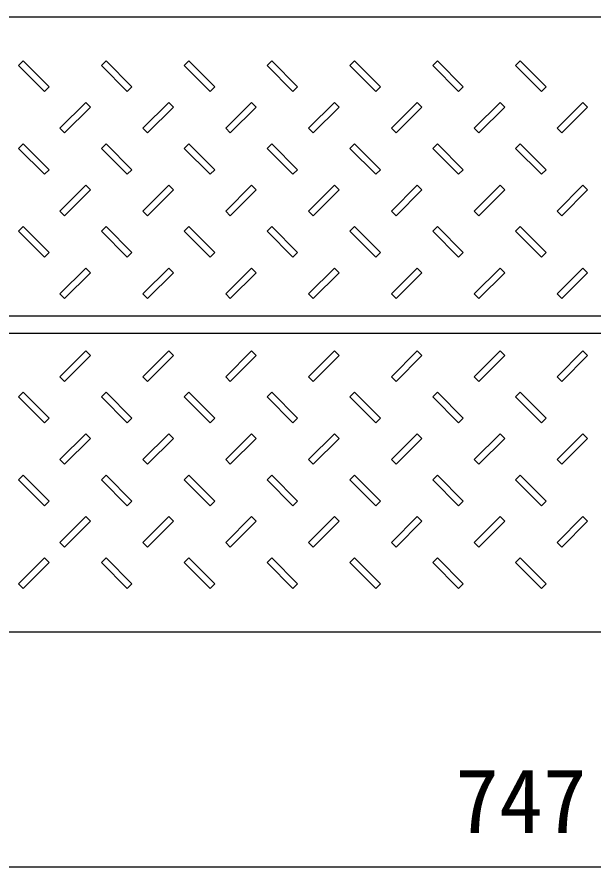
# Model space of a CAD drawing. Units: millimetres, scale not verified. Extents: x -8390 to 25210, y 0 to 11880.
# Drawn here: x -3431 to -3038, y 6588 to 7168 of the extents above; entities that cross this region are included whole.
import ezdxf
from ezdxf.enums import TextEntityAlignment as Align

# ---------------------------------------------------------------- set-up
doc = ezdxf.new("R2010")
doc.units = ezdxf.units.MM
doc.header["$LTSCALE"] = 20
doc.layers.add('DIM', color=7, linetype='Continuous', lineweight=25)
doc.layers.add('OUTLINE', color=3, linetype='Continuous', lineweight=25)
doc.styles.add('ＭＳ ゴシック', font='')
doc.styles.get('ＭＳ ゴシック').set_extended_font_data('MS Gothic')

msp = doc.modelspace()

# ---------------------------------------------------------------- linework, layer by layer
at = {"layer": 'DIM'}
msp.add_line((-3460.21, 6587.86), (-2713.21, 6587.86), dxfattribs=at)
at = {"layer": 'OUTLINE'}
for p, q in [((-2713.21, 7168.29), (-3454.21, 7168.29)), ((-3426.7, 7138.29), (-3429.89, 7135.11)), ((-3429.89, 7135.11), (-3412.21, 7117.43)), ((-3426.7, 7138.29), (-3409.03, 7120.61)), ((-3370.13, 7138.29), (-3373.32, 7135.11)), ((-3373.32, 7135.11), (-3355.64, 7117.43)), ((-3370.13, 7138.29), (-3352.46, 7120.61)), ((-3313.57, 7138.29), (-3316.75, 7135.11)), ((-3316.75, 7135.11), (-3299.07, 7117.43)), ((-3313.57, 7138.29), (-3295.89, 7120.61)), ((-3257, 7138.29), (-3260.18, 7135.11)), ((-3260.18, 7135.11), (-3242.5, 7117.43)), ((-3257, 7138.29), (-3239.32, 7120.61)), ((-3200.43, 7138.29), (-3203.61, 7135.11)), ((-3203.61, 7135.11), (-3185.93, 7117.43)), ((-3200.43, 7138.29), (-3182.75, 7120.61)), ((-3143.86, 7138.29), (-3147.04, 7135.11)), ((-3147.04, 7135.11), (-3129.37, 7117.43)), ((-3143.86, 7138.29), (-3126.18, 7120.61)), ((-3087.29, 7138.29), (-3090.47, 7135.11)), ((-3090.47, 7135.11), (-3072.8, 7117.43)), ((-3087.29, 7138.29), (-3069.61, 7120.61)), ((-3409.03, 7120.61), (-3412.21, 7117.43)), ((-3352.46, 7120.61), (-3355.64, 7117.43)), ((-3295.89, 7120.61), (-3299.07, 7117.43)), ((-3239.32, 7120.61), (-3242.5, 7117.43)), ((-3182.75, 7120.61), (-3185.93, 7117.43)), ((-3126.18, 7120.61), (-3129.37, 7117.43)), ((-3069.61, 7120.61), (-3072.8, 7117.43)), ((-3401.6, 7092.33), (-3383.92, 7110)), ((-3398.42, 7089.15), (-3380.74, 7106.82)), ((-3383.92, 7110), (-3380.74, 7106.82)), ((-3345.03, 7092.33), (-3327.36, 7110)), ((-3341.85, 7089.15), (-3324.17, 7106.82)), ((-3327.36, 7110), (-3324.17, 7106.82)), ((-3288.46, 7092.33), (-3270.79, 7110)), ((-3285.28, 7089.15), (-3267.6, 7106.82)), ((-3270.79, 7110), (-3267.6, 7106.82)), ((-3231.9, 7092.33), (-3214.22, 7110)), ((-3228.71, 7089.15), (-3211.04, 7106.82)), ((-3214.22, 7110), (-3211.04, 7106.82)), ((-3175.33, 7092.33), (-3157.65, 7110)), ((-3172.14, 7089.15), (-3154.47, 7106.82)), ((-3157.65, 7110), (-3154.47, 7106.82)), ((-3118.76, 7092.33), (-3101.08, 7110)), ((-3115.58, 7089.15), (-3097.9, 7106.82)), ((-3101.08, 7110), (-3097.9, 7106.82)), ((-3062.19, 7092.33), (-3044.51, 7110)), ((-3059.01, 7089.15), (-3041.33, 7106.82)), ((-3044.51, 7110), (-3041.33, 7106.82)), ((-3401.6, 7092.33), (-3398.42, 7089.15)), ((-3345.03, 7092.33), (-3341.85, 7089.15)), ((-3288.46, 7092.33), (-3285.28, 7089.15)), ((-3231.9, 7092.33), (-3228.71, 7089.15)), ((-3175.33, 7092.33), (-3172.14, 7089.15)), ((-3118.76, 7092.33), (-3115.58, 7089.15)), ((-3062.19, 7092.33), (-3059.01, 7089.15)), ((-3429.89, 7078.54), (-3426.7, 7081.72)), ((-3409.03, 7064.04), (-3426.7, 7081.72)), ((-3370.13, 7081.72), (-3373.32, 7078.54)), ((-3370.13, 7081.72), (-3352.46, 7064.04)), ((-3313.57, 7081.72), (-3316.75, 7078.54)), ((-3313.57, 7081.72), (-3295.89, 7064.04)), ((-3257, 7081.72), (-3260.18, 7078.54)), ((-3257, 7081.72), (-3239.32, 7064.04)), ((-3203.61, 7078.54), (-3200.43, 7081.72)), ((-3182.75, 7064.04), (-3200.43, 7081.72)), ((-3147.04, 7078.54), (-3143.86, 7081.72)), ((-3126.18, 7064.04), (-3143.86, 7081.72)), ((-3090.47, 7078.54), (-3087.29, 7081.72)), ((-3069.61, 7064.04), (-3087.29, 7081.72)), ((-3412.21, 7060.86), (-3429.89, 7078.54)), ((-3373.32, 7078.54), (-3355.64, 7060.86)), ((-3316.75, 7078.54), (-3299.07, 7060.86)), ((-3260.18, 7078.54), (-3242.5, 7060.86)), ((-3185.93, 7060.86), (-3203.61, 7078.54)), ((-3129.37, 7060.86), (-3147.04, 7078.54)), ((-3072.8, 7060.86), (-3090.47, 7078.54)), ((-3412.21, 7060.86), (-3409.03, 7064.04)), ((-3352.46, 7064.04), (-3355.64, 7060.86)), ((-3295.89, 7064.04), (-3299.07, 7060.86)), ((-3239.32, 7064.04), (-3242.5, 7060.86)), ((-3185.93, 7060.86), (-3182.75, 7064.04)), ((-3129.37, 7060.86), (-3126.18, 7064.04)), ((-3072.8, 7060.86), (-3069.61, 7064.04)), ((-3401.6, 7035.76), (-3383.92, 7053.44)), ((-3383.92, 7053.44), (-3380.74, 7050.25)), ((-3345.03, 7035.76), (-3327.36, 7053.44)), ((-3327.36, 7053.44), (-3324.17, 7050.25)), ((-3288.46, 7035.76), (-3270.79, 7053.44)), ((-3270.79, 7053.44), (-3267.6, 7050.25)), ((-3231.9, 7035.76), (-3214.22, 7053.44)), ((-3214.22, 7053.44), (-3211.04, 7050.25)), ((-3175.33, 7035.76), (-3157.65, 7053.44)), ((-3157.65, 7053.44), (-3154.47, 7050.25)), ((-3118.76, 7035.76), (-3101.08, 7053.44)), ((-3101.08, 7053.44), (-3097.9, 7050.25)), ((-3062.19, 7035.76), (-3044.51, 7053.44)), ((-3044.51, 7053.44), (-3041.33, 7050.25)), ((-3398.42, 7032.58), (-3380.74, 7050.25)), ((-3341.85, 7032.58), (-3324.17, 7050.25)), ((-3285.28, 7032.58), (-3267.6, 7050.25)), ((-3228.71, 7032.58), (-3211.04, 7050.25)), ((-3172.14, 7032.58), (-3154.47, 7050.25)), ((-3115.58, 7032.58), (-3097.9, 7050.25)), ((-3059.01, 7032.58), (-3041.33, 7050.25)), ((-3401.6, 7035.76), (-3398.42, 7032.58)), ((-3345.03, 7035.76), (-3341.85, 7032.58)), ((-3288.46, 7035.76), (-3285.28, 7032.58)), ((-3231.9, 7035.76), (-3228.71, 7032.58)), ((-3175.33, 7035.76), (-3172.14, 7032.58)), ((-3118.76, 7035.76), (-3115.58, 7032.58)), ((-3062.19, 7035.76), (-3059.01, 7032.58)), ((-3426.7, 7025.15), (-3429.89, 7021.97)), ((-3426.7, 7025.15), (-3409.03, 7007.47)), ((-3370.13, 7025.15), (-3373.32, 7021.97)), ((-3370.13, 7025.15), (-3352.46, 7007.47)), ((-3313.57, 7025.15), (-3316.75, 7021.97)), ((-3313.57, 7025.15), (-3295.89, 7007.47)), ((-3257, 7025.15), (-3260.18, 7021.97)), ((-3257, 7025.15), (-3239.32, 7007.47)), ((-3200.43, 7025.15), (-3203.61, 7021.97)), ((-3200.43, 7025.15), (-3182.75, 7007.47)), ((-3143.86, 7025.15), (-3147.04, 7021.97)), ((-3143.86, 7025.15), (-3126.18, 7007.47)), ((-3087.29, 7025.15), (-3090.47, 7021.97)), ((-3087.29, 7025.15), (-3069.61, 7007.47)), ((-3429.89, 7021.97), (-3412.21, 7004.29)), ((-3373.32, 7021.97), (-3355.64, 7004.29)), ((-3316.75, 7021.97), (-3299.07, 7004.29)), ((-3260.18, 7021.97), (-3242.5, 7004.29)), ((-3203.61, 7021.97), (-3185.93, 7004.29)), ((-3147.04, 7021.97), (-3129.37, 7004.29)), ((-3090.47, 7021.97), (-3072.8, 7004.29)), ((-3409.03, 7007.47), (-3412.21, 7004.29)), ((-3352.46, 7007.47), (-3355.64, 7004.29)), ((-3295.89, 7007.47), (-3299.07, 7004.29)), ((-3239.32, 7007.47), (-3242.5, 7004.29)), ((-3182.75, 7007.47), (-3185.93, 7004.29)), ((-3126.18, 7007.47), (-3129.37, 7004.29)), ((-3069.61, 7007.47), (-3072.8, 7004.29)), ((-3401.6, 6979.19), (-3383.92, 6996.87)), ((-3383.92, 6996.87), (-3380.74, 6993.69)), ((-3345.03, 6979.19), (-3327.36, 6996.87)), ((-3327.36, 6996.87), (-3324.17, 6993.69)), ((-3288.46, 6979.19), (-3270.79, 6996.87)), ((-3270.79, 6996.87), (-3267.6, 6993.69)), ((-3231.9, 6979.19), (-3214.22, 6996.87)), ((-3214.22, 6996.87), (-3211.04, 6993.69)), ((-3175.33, 6979.19), (-3157.65, 6996.87)), ((-3157.65, 6996.87), (-3154.47, 6993.69)), ((-3118.76, 6979.19), (-3101.08, 6996.87)), ((-3101.08, 6996.87), (-3097.9, 6993.69)), ((-3062.19, 6979.19), (-3044.51, 6996.87)), ((-3044.51, 6996.87), (-3041.33, 6993.69)), ((-3398.42, 6976.01), (-3380.74, 6993.69)), ((-3341.85, 6976.01), (-3324.17, 6993.69)), ((-3285.28, 6976.01), (-3267.6, 6993.69)), ((-3228.71, 6976.01), (-3211.04, 6993.69)), ((-3172.14, 6976.01), (-3154.47, 6993.69)), ((-3115.58, 6976.01), (-3097.9, 6993.69)), ((-3059.01, 6976.01), (-3041.33, 6993.69)), ((-3401.6, 6979.19), (-3398.42, 6976.01)), ((-3345.03, 6979.19), (-3341.85, 6976.01)), ((-3288.46, 6979.19), (-3285.28, 6976.01)), ((-3231.9, 6979.19), (-3228.71, 6976.01)), ((-3175.33, 6979.19), (-3172.14, 6976.01)), ((-3118.76, 6979.19), (-3115.58, 6976.01)), ((-3062.19, 6979.19), (-3059.01, 6976.01)), ((-3454.21, 6964.29), (-2713.21, 6964.29)), ((-3454.21, 6952.29), (-2713.21, 6952.29)), ((-3401.6, 6922.62), (-3383.92, 6940.3)), ((-3398.42, 6919.44), (-3380.74, 6937.12)), ((-3383.92, 6940.3), (-3380.74, 6937.12)), ((-3345.03, 6922.62), (-3327.36, 6940.3)), ((-3341.85, 6919.44), (-3324.17, 6937.12)), ((-3327.36, 6940.3), (-3324.17, 6937.12)), ((-3288.46, 6922.62), (-3270.79, 6940.3)), ((-3285.28, 6919.44), (-3267.6, 6937.12)), ((-3270.79, 6940.3), (-3267.6, 6937.12)), ((-3231.9, 6922.62), (-3214.22, 6940.3)), ((-3228.71, 6919.44), (-3211.04, 6937.12)), ((-3214.22, 6940.3), (-3211.04, 6937.12)), ((-3157.65, 6940.3), (-3175.33, 6922.62)), ((-3154.47, 6937.12), (-3172.14, 6919.44)), ((-3154.47, 6937.12), (-3157.65, 6940.3)), ((-3118.76, 6922.62), (-3101.08, 6940.3)), ((-3115.58, 6919.44), (-3097.9, 6937.12)), ((-3101.08, 6940.3), (-3097.9, 6937.12)), ((-3062.19, 6922.62), (-3044.51, 6940.3)), ((-3059.01, 6919.44), (-3041.33, 6937.12)), ((-3044.51, 6940.3), (-3041.33, 6937.12)), ((-3401.6, 6922.62), (-3398.42, 6919.44)), ((-3345.03, 6922.62), (-3341.85, 6919.44)), ((-3288.46, 6922.62), (-3285.28, 6919.44)), ((-3231.9, 6922.62), (-3228.71, 6919.44)), ((-3175.33, 6922.62), (-3172.14, 6919.44)), ((-3118.76, 6922.62), (-3115.58, 6919.44)), ((-3062.19, 6922.62), (-3059.01, 6919.44)), ((-3429.89, 6908.83), (-3426.7, 6912.02)), ((-3412.21, 6891.16), (-3429.89, 6908.83)), ((-3409.03, 6894.34), (-3426.7, 6912.02)), ((-3373.32, 6908.83), (-3370.13, 6912.02)), ((-3355.64, 6891.16), (-3373.32, 6908.83)), ((-3352.46, 6894.34), (-3370.13, 6912.02)), ((-3313.57, 6912.02), (-3316.75, 6908.83)), ((-3316.75, 6908.83), (-3299.07, 6891.16)), ((-3313.57, 6912.02), (-3295.89, 6894.34)), ((-3257, 6912.02), (-3260.18, 6908.83)), ((-3260.18, 6908.83), (-3242.5, 6891.16)), ((-3257, 6912.02), (-3239.32, 6894.34)), ((-3203.61, 6908.83), (-3200.43, 6912.02)), ((-3185.93, 6891.16), (-3203.61, 6908.83)), ((-3182.75, 6894.34), (-3200.43, 6912.02)), ((-3147.04, 6908.83), (-3143.86, 6912.02)), ((-3129.37, 6891.16), (-3147.04, 6908.83)), ((-3126.18, 6894.34), (-3143.86, 6912.02)), ((-3090.47, 6908.83), (-3087.29, 6912.02)), ((-3072.8, 6891.16), (-3090.47, 6908.83)), ((-3069.61, 6894.34), (-3087.29, 6912.02)), ((-3412.21, 6891.16), (-3409.03, 6894.34)), ((-3355.64, 6891.16), (-3352.46, 6894.34)), ((-3295.89, 6894.34), (-3299.07, 6891.16)), ((-3239.32, 6894.34), (-3242.5, 6891.16)), ((-3185.93, 6891.16), (-3182.75, 6894.34)), ((-3129.37, 6891.16), (-3126.18, 6894.34)), ((-3072.8, 6891.16), (-3069.61, 6894.34)), ((-3401.6, 6866.05), (-3383.92, 6883.73)), ((-3398.42, 6862.87), (-3380.74, 6880.55)), ((-3383.92, 6883.73), (-3380.74, 6880.55)), ((-3345.03, 6866.05), (-3327.36, 6883.73)), ((-3341.85, 6862.87), (-3324.17, 6880.55)), ((-3327.36, 6883.73), (-3324.17, 6880.55)), ((-3288.46, 6866.05), (-3270.79, 6883.73)), ((-3285.28, 6862.87), (-3267.6, 6880.55)), ((-3270.79, 6883.73), (-3267.6, 6880.55)), ((-3231.9, 6866.05), (-3214.22, 6883.73)), ((-3228.71, 6862.87), (-3211.04, 6880.55)), ((-3214.22, 6883.73), (-3211.04, 6880.55)), ((-3175.33, 6866.05), (-3157.65, 6883.73)), ((-3172.14, 6862.87), (-3154.47, 6880.55)), ((-3157.65, 6883.73), (-3154.47, 6880.55)), ((-3118.76, 6866.05), (-3101.08, 6883.73)), ((-3115.58, 6862.87), (-3097.9, 6880.55)), ((-3101.08, 6883.73), (-3097.9, 6880.55)), ((-3062.19, 6866.05), (-3044.51, 6883.73)), ((-3059.01, 6862.87), (-3041.33, 6880.55)), ((-3044.51, 6883.73), (-3041.33, 6880.55)), ((-3401.6, 6866.05), (-3398.42, 6862.87)), ((-3345.03, 6866.05), (-3341.85, 6862.87)), ((-3288.46, 6866.05), (-3285.28, 6862.87)), ((-3231.9, 6866.05), (-3228.71, 6862.87)), ((-3175.33, 6866.05), (-3172.14, 6862.87)), ((-3118.76, 6866.05), (-3115.58, 6862.87)), ((-3062.19, 6866.05), (-3059.01, 6862.87)), ((-3426.7, 6855.45), (-3429.89, 6852.26)), ((-3426.7, 6855.45), (-3409.03, 6837.77)), ((-3370.13, 6855.45), (-3373.32, 6852.26)), ((-3370.13, 6855.45), (-3352.46, 6837.77)), ((-3313.57, 6855.45), (-3316.75, 6852.26)), ((-3313.57, 6855.45), (-3295.89, 6837.77)), ((-3257, 6855.45), (-3260.18, 6852.26)), ((-3257, 6855.45), (-3239.32, 6837.77)), ((-3200.43, 6855.45), (-3203.61, 6852.26)), ((-3200.43, 6855.45), (-3182.75, 6837.77)), ((-3143.86, 6855.45), (-3147.04, 6852.26)), ((-3143.86, 6855.45), (-3126.18, 6837.77)), ((-3087.29, 6855.45), (-3090.47, 6852.26)), ((-3087.29, 6855.45), (-3069.61, 6837.77)), ((-3429.89, 6852.26), (-3412.21, 6834.59)), ((-3373.32, 6852.26), (-3355.64, 6834.59)), ((-3316.75, 6852.26), (-3299.07, 6834.59)), ((-3260.18, 6852.26), (-3242.5, 6834.59)), ((-3203.61, 6852.26), (-3185.93, 6834.59)), ((-3147.04, 6852.26), (-3129.37, 6834.59)), ((-3090.47, 6852.26), (-3072.8, 6834.59)), ((-3409.03, 6837.77), (-3412.21, 6834.59)), ((-3352.46, 6837.77), (-3355.64, 6834.59)), ((-3295.89, 6837.77), (-3299.07, 6834.59)), ((-3239.32, 6837.77), (-3242.5, 6834.59)), ((-3182.75, 6837.77), (-3185.93, 6834.59)), ((-3126.18, 6837.77), (-3129.37, 6834.59)), ((-3069.61, 6837.77), (-3072.8, 6834.59)), ((-3401.6, 6809.48), (-3383.92, 6827.16)), ((-3383.92, 6827.16), (-3380.74, 6823.98)), ((-3345.03, 6809.48), (-3327.36, 6827.16)), ((-3327.36, 6827.16), (-3324.17, 6823.98)), ((-3288.46, 6809.48), (-3270.79, 6827.16)), ((-3270.79, 6827.16), (-3267.6, 6823.98)), ((-3231.9, 6809.48), (-3214.22, 6827.16)), ((-3214.22, 6827.16), (-3211.04, 6823.98)), ((-3175.33, 6809.48), (-3157.65, 6827.16)), ((-3157.65, 6827.16), (-3154.47, 6823.98)), ((-3118.76, 6809.48), (-3101.08, 6827.16)), ((-3101.08, 6827.16), (-3097.9, 6823.98)), ((-3062.19, 6809.48), (-3044.51, 6827.16)), ((-3044.51, 6827.16), (-3041.33, 6823.98)), ((-3398.42, 6806.3), (-3380.74, 6823.98)), ((-3341.85, 6806.3), (-3324.17, 6823.98)), ((-3285.28, 6806.3), (-3267.6, 6823.98)), ((-3228.71, 6806.3), (-3211.04, 6823.98)), ((-3172.14, 6806.3), (-3154.47, 6823.98)), ((-3115.58, 6806.3), (-3097.9, 6823.98)), ((-3059.01, 6806.3), (-3041.33, 6823.98)), ((-3401.6, 6809.48), (-3398.42, 6806.3)), ((-3345.03, 6809.48), (-3341.85, 6806.3)), ((-3288.46, 6809.48), (-3285.28, 6806.3)), ((-3231.9, 6809.48), (-3228.71, 6806.3)), ((-3175.33, 6809.48), (-3172.14, 6806.3)), ((-3118.76, 6809.48), (-3115.58, 6806.3)), ((-3062.19, 6809.48), (-3059.01, 6806.3)), ((-3429.89, 6781.2), (-3412.21, 6798.88)), ((-3412.21, 6798.88), (-3409.03, 6795.7)), ((-3370.13, 6798.88), (-3373.32, 6795.7)), ((-3370.13, 6798.88), (-3352.46, 6781.2)), ((-3313.57, 6798.88), (-3316.75, 6795.7)), ((-3313.57, 6798.88), (-3295.89, 6781.2)), ((-3257, 6798.88), (-3260.18, 6795.7)), ((-3257, 6798.88), (-3239.32, 6781.2)), ((-3200.43, 6798.88), (-3203.61, 6795.7)), ((-3200.43, 6798.88), (-3182.75, 6781.2)), ((-3143.86, 6798.88), (-3147.04, 6795.7)), ((-3143.86, 6798.88), (-3126.18, 6781.2)), ((-3087.29, 6798.88), (-3090.47, 6795.7)), ((-3087.29, 6798.88), (-3069.61, 6781.2)), ((-3426.7, 6778.02), (-3409.03, 6795.7)), ((-3373.32, 6795.7), (-3355.64, 6778.02)), ((-3316.75, 6795.7), (-3299.07, 6778.02)), ((-3260.18, 6795.7), (-3242.5, 6778.02)), ((-3203.61, 6795.7), (-3185.93, 6778.02)), ((-3147.04, 6795.7), (-3129.37, 6778.02)), ((-3090.47, 6795.7), (-3072.8, 6778.02)), ((-3429.89, 6781.2), (-3426.7, 6778.02)), ((-3352.46, 6781.2), (-3355.64, 6778.02)), ((-3295.89, 6781.2), (-3299.07, 6778.02)), ((-3239.32, 6781.2), (-3242.5, 6778.02)), ((-3182.75, 6781.2), (-3185.93, 6778.02)), ((-3126.18, 6781.2), (-3129.37, 6778.02)), ((-3069.61, 6781.2), (-3072.8, 6778.02)), ((-2713.21, 6748.29), (-3454.21, 6748.29))]:
    msp.add_line(p, q, dxfattribs=at)

# ---------------------------------------------------------------- texts
at = {"layer": 'DIM', "style": 'ＭＳ ゴシック'}
msp.add_text('747', height=43.99, dxfattribs=at).set_placement((-3131.71, 6597.86), align=Align.BOTTOM_LEFT)

doc.saveas('drawing.dxf')
